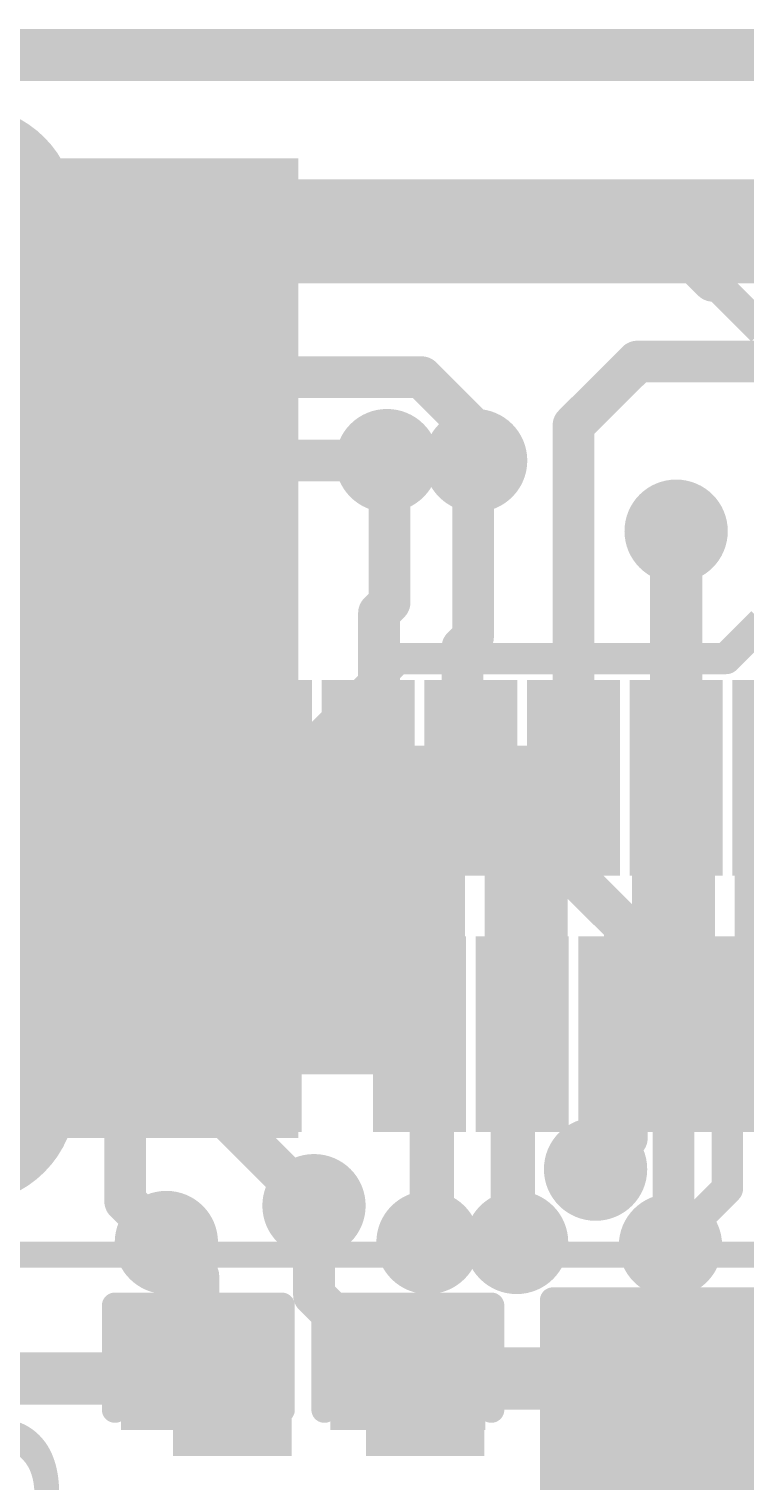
# Model space of a CAD drawing. Header units: millimetres. Extents: x -0.39 to 4.37, y -0.38 to 3.54.
# Drawn here: x 0.6124 to 0.7496, y 3.2382 to 3.5168 of the extents above; entities that cross this region are included whole.
import ezdxf

# ---------------------------------------------------------------- set-up
doc = ezdxf.new("R2010")
doc.units = ezdxf.units.MM
doc.header["$MEASUREMENT"] = 0
for name, color, linetype in [('BottomLayer', 5, 'Continuous'), ('BottomPaste', 16, 'Continuous'), ('BottomSolder', 6, 'Continuous'), ('Mechanical2', 216, 'Continuous'), ('MultiLayer', 9, 'Continuous'), ('TopLayer', 1, 'Continuous'), ('TopOverlay', 2, 'Continuous'), ('TopPaste', 8, 'Continuous'), ('TopSolder', 216, 'Continuous'), ('ViaHoleLayer', 16, 'Continuous')]:
    doc.layers.add(name, color=color, linetype=linetype)
doc.styles.add('Arial', font='', dxfattribs={"height": 0.2})
doc.styles.get('Arial').set_extended_font_data('Arial')

# ---------------------------------------------------------------- blocks, each defined once
blk = doc.blocks.new('C__0402_B_47')
at = {"layer": 'BottomLayer'}
for points in [[(-0.009499999999999996, 0.0125), (-0.009500000000000003, -0.0125), (-0.0275, -0.0125), (-0.0275, 0.0125)], [(0.0275, 0.0125), (0.0275, -0.0125), (0.009499999999999996, -0.0125), (0.009500000000000003, 0.0125)]]:
    blk.add_hatch(color=5, dxfattribs=at).paths.add_polyline_path(points)
at = {"layer": 'BottomPaste'}
for points in [[(-0.009499999999999996, 0.0125), (-0.009500000000000003, -0.0125), (-0.0275, -0.0125), (-0.0275, 0.0125)], [(0.0275, 0.0125), (0.0275, -0.0125), (0.009499999999999996, -0.0125), (0.009500000000000003, 0.0125)]]:
    blk.add_hatch(color=16, dxfattribs=at).paths.add_polyline_path(points)
at = {"layer": 'BottomSolder'}
for points in [[(-0.007137799999999997, 0.0148622), (-0.007137800000000003, -0.0148622), (-0.0298622, -0.0148622), (-0.0298622, 0.0148622)], [(0.0298622, 0.0148622), (0.0298622, -0.0148622), (0.007137799999999997, -0.0148622), (0.007137800000000003, 0.0148622)]]:
    blk.add_hatch(color=6, dxfattribs=at).paths.add_polyline_path(points)
blk = doc.blocks.new('2305018_2_79')
at = {"layer": 'BottomLayer'}
h = blk.add_hatch(color=5, dxfattribs=at)
edge = h.paths.add_edge_path()
edge.add_arc((0.1751969, 0.0393701), 0.0167323, 180, 360)
edge.add_line((0.1919292, 0.0393701), (0.1919292, 0.0787401))
edge.add_arc((0.1751969, 0.0787401), 0.0167323, 0, 180)
edge.add_line((0.1584646, 0.0787401), (0.1584646, 0.0393701))
h = blk.add_hatch(color=5, dxfattribs=at)
edge = h.paths.add_edge_path()
edge.add_arc((0.1751969, -0.09055115), 0.0167323, 180, 360)
edge.add_line((0.1919292, -0.09055115), (0.1919292, -0.04330705))
edge.add_arc((0.1751969, -0.04330705), 0.0167323, 0, 180)
edge.add_line((0.1584646, -0.04330705), (0.1584646, -0.09055115))
at = {"layer": 'BottomSolder'}
h = blk.add_hatch(color=6, dxfattribs=at)
edge = h.paths.add_edge_path()
edge.add_arc((0.1751969, 0.0393701), 0.0207323, 180, 360)
edge.add_line((0.1959292, 0.0393701), (0.1959292, 0.0787401))
edge.add_arc((0.1751969, 0.0787401), 0.0207323, 0, 180)
edge.add_line((0.1544646, 0.0787401), (0.1544646, 0.0393701))
h = blk.add_hatch(color=6, dxfattribs=at)
edge = h.paths.add_edge_path()
edge.add_arc((0.1751969, -0.09055115), 0.0207323, 180, 360)
edge.add_line((0.1959292, -0.09055115), (0.1959292, -0.04330705))
edge.add_arc((0.1751969, -0.04330705), 0.0207323, 0, 180)
edge.add_line((0.1544646, -0.04330705), (0.1544646, -0.09055115))
at = {"layer": 'MultiLayer'}
h = blk.add_hatch(color=9, dxfattribs=at)
edge = h.paths.add_edge_path()
edge.add_arc((0.1751969, 0.0393701), 0.0167323, 180, 360)
edge.add_line((0.1919292, 0.0393701), (0.1919292, 0.0787401))
edge.add_arc((0.1751969, 0.0787401), 0.0167323, 0, 180)
edge.add_line((0.1584646, 0.0787401), (0.1584646, 0.0393701))
h = blk.add_hatch(color=9, dxfattribs=at)
edge = h.paths.add_edge_path()
edge.add_arc((0.1751969, -0.09055115), 0.0167323, 180, 360)
edge.add_line((0.1919292, -0.09055115), (0.1919292, -0.04330705))
edge.add_arc((0.1751969, -0.04330705), 0.0167323, 0, 180)
edge.add_line((0.1584646, -0.04330705), (0.1584646, -0.09055115))
at = {"layer": 'TopLayer'}
h = blk.add_hatch(color=1, dxfattribs=at)
edge = h.paths.add_edge_path()
edge.add_arc((0.1751969, 0.0393701), 0.0167323, 180, 360)
edge.add_line((0.1919292, 0.0393701), (0.1919292, 0.0787401))
edge.add_arc((0.1751969, 0.0787401), 0.0167323, 0, 180)
edge.add_line((0.1584646, 0.0787401), (0.1584646, 0.0393701))
for points in [[(0.02460635, 0.081693), (0.03444885, 0.081693), (0.03444885, 0.0521654), (0.02460635, 0.0521654)], [(0.04429135, 0.081693), (0.05413385, 0.081693), (0.05413385, 0.0521654), (0.04429135, 0.0521654)], [(0.06397635, 0.081693), (0.07381885, 0.081693), (0.07381885, 0.0521654), (0.06397635, 0.0521654)], [(0.08366145, 0.081693), (0.09350395, 0.081693), (0.09350395, 0.0521654), (0.08366145, 0.0521654)], [(0.11515745, 0.081693), (0.12499995, 0.081693), (0.12499995, 0.0521654), (0.11515745, 0.0521654)], [(0.1338583, 0.081693), (0.1456693, 0.081693), (0.1456693, 0.0521654), (0.1338583, 0.0521654)], [(0.03444885, 0.0324804), (0.04429135, 0.0324804), (0.04429135, 0.0029528), (0.03444885, 0.0029528)], [(0.05413385, 0.0324804), (0.06397635, 0.0324804), (0.06397635, 0.0029528), (0.05413385, 0.0029528)], [(0.07381895, 0.0324804), (0.08366145, 0.0324804), (0.08366145, 0.0029528), (0.07381895, 0.0029528)], [(0.09350395, 0.0324804), (0.10334645, 0.0324804), (0.10334645, 0.0029528), (0.09350395, 0.0029528)], [(0.11318895, 0.0324804), (0.12303145, 0.0324804), (0.12303145, 0.0029528), (0.11318895, 0.0029528)]]:
    blk.add_hatch(color=1, dxfattribs=at).paths.add_polyline_path(points)
h = blk.add_hatch(color=1, dxfattribs=at)
edge = h.paths.add_edge_path()
edge.add_arc((0.1751969, -0.09055115), 0.0167323, 180, 360)
edge.add_line((0.1919292, -0.09055115), (0.1919292, -0.04330705))
edge.add_arc((0.1751969, -0.04330705), 0.0167323, 0, 180)
edge.add_line((0.1584646, -0.04330705), (0.1584646, -0.09055115))
at = {"layer": 'TopPaste'}
for points in [[(0.02460635, 0.081693), (0.03444885, 0.081693), (0.03444885, 0.0521654), (0.02460635, 0.0521654)], [(0.04429135, 0.081693), (0.05413385, 0.081693), (0.05413385, 0.0521654), (0.04429135, 0.0521654)], [(0.06397635, 0.081693), (0.07381885, 0.081693), (0.07381885, 0.0521654), (0.06397635, 0.0521654)], [(0.08366145, 0.081693), (0.09350395, 0.081693), (0.09350395, 0.0521654), (0.08366145, 0.0521654)], [(0.11515745, 0.081693), (0.12499995, 0.081693), (0.12499995, 0.0521654), (0.11515745, 0.0521654)], [(0.1338583, 0.081693), (0.1456693, 0.081693), (0.1456693, 0.0521654), (0.1338583, 0.0521654)], [(0.03444885, 0.0324804), (0.04429135, 0.0324804), (0.04429135, 0.0029528), (0.03444885, 0.0029528)], [(0.05413385, 0.0324804), (0.06397635, 0.0324804), (0.06397635, 0.0029528), (0.05413385, 0.0029528)], [(0.07381895, 0.0324804), (0.08366145, 0.0324804), (0.08366145, 0.0029528), (0.07381895, 0.0029528)], [(0.09350395, 0.0324804), (0.10334645, 0.0324804), (0.10334645, 0.0029528), (0.09350395, 0.0029528)], [(0.11318895, 0.0324804), (0.12303145, 0.0324804), (0.12303145, 0.0029528), (0.11318895, 0.0029528)]]:
    blk.add_hatch(color=8, dxfattribs=at).paths.add_polyline_path(points)
at = {"layer": 'TopSolder'}
h = blk.add_hatch(color=216, dxfattribs=at)
edge = h.paths.add_edge_path()
edge.add_arc((0.1751969, 0.0393701), 0.0207323, 180, 360)
edge.add_line((0.1959292, 0.0393701), (0.1959292, 0.0787401))
edge.add_arc((0.1751969, 0.0787401), 0.0207323, 0, 180)
edge.add_line((0.1544646, 0.0787401), (0.1544646, 0.0393701))
for points in [[(0.02060635, 0.085693), (0.03844885, 0.085693), (0.03844885, 0.0481654), (0.02060635, 0.0481654)], [(0.04029135, 0.085693), (0.05813385, 0.085693), (0.05813385, 0.0481654), (0.04029135, 0.0481654)], [(0.05997635, 0.085693), (0.07781885, 0.085693), (0.07781885, 0.0481654), (0.05997635, 0.0481654)], [(0.07966145, 0.085693), (0.09750395, 0.085693), (0.09750395, 0.0481654), (0.07966145, 0.0481654)], [(0.11115745, 0.085693), (0.12899995, 0.085693), (0.12899995, 0.0481654), (0.11115745, 0.0481654)], [(0.1298583, 0.085693), (0.1496693, 0.085693), (0.1496693, 0.0481654), (0.1298583, 0.0481654)], [(0.01076375, 0.0364804), (0.02860625, 0.0364804), (0.02860625, -0.0010472), (0.01076375, -0.0010472)], [(0.03044885, 0.0364804), (0.04829135, 0.0364804), (0.04829135, -0.0010472), (0.03044885, -0.0010472)], [(0.05013385, 0.0364804), (0.06797635, 0.0364804), (0.06797635, -0.0010472), (0.05013385, -0.0010472)], [(0.06981895, 0.0364804), (0.08766145, 0.0364804), (0.08766145, -0.0010472), (0.06981895, -0.0010472)], [(0.08950395, 0.0364804), (0.10734645, 0.0364804), (0.10734645, -0.0010472), (0.08950395, -0.0010472)], [(0.10918895, 0.0364804), (0.12703145, 0.0364804), (0.12703145, -0.0010472), (0.10918895, -0.0010472)]]:
    blk.add_hatch(color=216, dxfattribs=at).paths.add_polyline_path(points)
h = blk.add_hatch(color=216, dxfattribs=at)
edge = h.paths.add_edge_path()
edge.add_arc((0.1751969, -0.09055115), 0.0207323, 180, 360)
edge.add_line((0.1959292, -0.09055115), (0.1959292, -0.04330705))
edge.add_arc((0.1751969, -0.04330705), 0.0207323, 0, 180)
edge.add_line((0.1544646, -0.04330705), (0.1544646, -0.09055115))
at = {"layer": 'TopOverlay', "const_width": 0.005}
for points in [[(0.1938976, 0.1092521), (-0.1938976, 0.1092521)], [(0.1938976, -0.1210629), (-0.1938976, -0.1210629)]]:
    blk.add_lwpolyline(points, dxfattribs=at)
blk = doc.blocks.new('RES0603_B_117')
at = {"layer": 'BottomLayer'}
for points in [[(-0.045, -0.0175), (-0.045, 0.0175), (-0.015, 0.0175), (-0.015, -0.0175)], [(0.015, -0.0175), (0.015, 0.0175), (0.045, 0.0175), (0.045, -0.0175)]]:
    blk.add_hatch(color=5, dxfattribs=at).paths.add_polyline_path(points)
at = {"layer": 'BottomPaste'}
for points in [[(-0.045, -0.0175), (-0.045, 0.0175), (-0.015, 0.0175), (-0.015, -0.0175)], [(0.015, -0.0175), (0.015, 0.0175), (0.045, 0.0175), (0.045, -0.0175)]]:
    blk.add_hatch(color=16, dxfattribs=at).paths.add_polyline_path(points)
at = {"layer": 'BottomSolder'}
for points in [[(-0.049, -0.0215), (-0.049, 0.0215), (-0.011, 0.0215), (-0.011, -0.0215)], [(0.011, -0.0215), (0.011, 0.0215), (0.049, 0.0215), (0.049, -0.0215)]]:
    blk.add_hatch(color=6, dxfattribs=at).paths.add_polyline_path(points)
blk = doc.blocks.new('RES0603_119')
at = {"layer": 'TopLayer'}
for points in [[(-0.015, 0.0175), (-0.015, -0.0175), (-0.045, -0.0175), (-0.045, 0.0175)], [(0.045, 0.0175), (0.045, -0.0175), (0.015, -0.0175), (0.015, 0.0175)]]:
    blk.add_hatch(color=1, dxfattribs=at).paths.add_polyline_path(points)
at = {"layer": 'TopPaste'}
for points in [[(-0.015, 0.0175), (-0.015, -0.0175), (-0.045, -0.0175), (-0.045, 0.0175)], [(0.045, 0.0175), (0.045, -0.0175), (0.015, -0.0175), (0.015, 0.0175)]]:
    blk.add_hatch(color=8, dxfattribs=at).paths.add_polyline_path(points)
at = {"layer": 'TopSolder'}
for points in [[(-0.011, 0.0215), (-0.011, -0.0215), (-0.049, -0.0215), (-0.049, 0.0215)], [(0.049, 0.0215), (0.049, -0.0215), (0.011, -0.0215), (0.011, 0.0215)]]:
    blk.add_hatch(color=216, dxfattribs=at).paths.add_polyline_path(points)
at = {"layer": 'TopOverlay', "const_width": 0.005}
for points in [[(0.048, 0.021), (-0.048, 0.021)], [(-0.048, -0.021), (-0.048, 0.021)], [(0.048, -0.021), (0.048, 0.021)], [(0.048, -0.021), (-0.048, -0.021)]]:
    blk.add_lwpolyline(points, dxfattribs=at)
at = {"layer": 'TopOverlay', "const_width": 0.0025}
for points in [[(-0.04925, 0.021, 1), (-0.04675, 0.021, 1)], [(-0.04925, 0.021, 1), (-0.04675, 0.021, 1)], [(0.04675, 0.021, 1), (0.04925, 0.021, 1)], [(0.04675, 0.021, 1), (0.04925, 0.021, 1)], [(-0.04925, -0.021, 1), (-0.04675, -0.021, 1)], [(-0.04925, -0.021, 1), (-0.04675, -0.021, 1)], [(0.04675, -0.021, 1), (0.04925, -0.021, 1)], [(0.04675, -0.021, 1), (0.04925, -0.021, 1)]]:
    blk.add_lwpolyline(points, format="xyb", close=True, dxfattribs=at)
blk = doc.blocks.new('DFN2510_10L_B_248')
at = {"layer": 'BottomLayer'}
for points in [[(-0.027559, 0.043307), (-0.003937, 0.043307), (-0.003937, 0.035433), (-0.027559, 0.035433)], [(0.0039371, 0.043307), (0.0275591, 0.043307), (0.0275591, 0.035433), (0.0039371, 0.035433)], [(-0.027559, 0.0236219), (-0.003937, 0.0236219), (-0.003937, 0.0157479), (-0.027559, 0.0157479)], [(0.0039371, 0.023622), (0.0275591, 0.023622), (0.0275591, 0.015748), (0.0039371, 0.015748)], [(-0.02755905, 0.007874), (0.02755905, 0.007874), (0.02755905, -0.007874), (-0.02755905, -0.007874)], [(-0.027559, -0.0157482), (-0.003937, -0.0157482), (-0.003937, -0.0236222), (-0.027559, -0.0236222)], [(0.0039371, -0.0157481), (0.0275591, -0.0157481), (0.0275591, -0.0236221), (0.0039371, -0.0236221)], [(-0.027559, -0.0354332), (-0.003937, -0.0354332), (-0.003937, -0.0433072), (-0.027559, -0.0433072)], [(0.0039371, -0.0354332), (0.0275591, -0.0354332), (0.0275591, -0.0433072), (0.0039371, -0.0433072)]]:
    blk.add_hatch(color=5, dxfattribs=at).paths.add_polyline_path(points)
at = {"layer": 'BottomPaste'}
for points in [[(-0.027559, 0.043307), (-0.003937, 0.043307), (-0.003937, 0.035433), (-0.027559, 0.035433)], [(0.0039371, 0.043307), (0.0275591, 0.043307), (0.0275591, 0.035433), (0.0039371, 0.035433)], [(-0.027559, 0.0236219), (-0.003937, 0.0236219), (-0.003937, 0.0157479), (-0.027559, 0.0157479)], [(0.0039371, 0.023622), (0.0275591, 0.023622), (0.0275591, 0.015748), (0.0039371, 0.015748)], [(-0.02755905, 0.007874), (0.02755905, 0.007874), (0.02755905, -0.007874), (-0.02755905, -0.007874)], [(-0.027559, -0.0157482), (-0.003937, -0.0157482), (-0.003937, -0.0236222), (-0.027559, -0.0236222)], [(0.0039371, -0.0157481), (0.0275591, -0.0157481), (0.0275591, -0.0236221), (0.0039371, -0.0236221)], [(-0.027559, -0.0354332), (-0.003937, -0.0354332), (-0.003937, -0.0433072), (-0.027559, -0.0433072)], [(0.0039371, -0.0354332), (0.0275591, -0.0354332), (0.0275591, -0.0433072), (0.0039371, -0.0433072)]]:
    blk.add_hatch(color=16, dxfattribs=at).paths.add_polyline_path(points)
at = {"layer": 'BottomSolder'}
for points in [[(-0.031559, 0.047307), (6.3e-05, 0.047307), (6.3e-05, 0.031433), (-0.031559, 0.031433)], [(-6.29e-05, 0.047307), (0.0315591, 0.047307), (0.0315591, 0.031433), (-6.29e-05, 0.031433)], [(-0.031559, 0.0276219), (6.3e-05, 0.0276219), (6.3e-05, 0.0117479), (-0.031559, 0.0117479)], [(-6.29e-05, 0.027622), (0.0315591, 0.027622), (0.0315591, 0.011748), (-6.29e-05, 0.011748)], [(-0.03155905, 0.011874), (0.03155905, 0.011874), (0.03155905, -0.011874), (-0.03155905, -0.011874)], [(-0.031559, -0.0117482), (6.3e-05, -0.0117482), (6.3e-05, -0.0276222), (-0.031559, -0.0276222)], [(-6.29e-05, -0.0117481), (0.0315591, -0.0117481), (0.0315591, -0.0276221), (-6.29e-05, -0.0276221)], [(-0.031559, -0.0314332), (6.3e-05, -0.0314332), (6.3e-05, -0.0473072), (-0.031559, -0.0473072)], [(-6.29e-05, -0.0314332), (0.0315591, -0.0314332), (0.0315591, -0.0473072), (-6.29e-05, -0.0473072)]]:
    blk.add_hatch(color=6, dxfattribs=at).paths.add_polyline_path(points)
blk = doc.blocks.new('DFN2510_10L_B_250')
at = {"layer": 'BottomLayer'}
for points in [[(-0.027559, 0.043307), (-0.003937, 0.043307), (-0.003937, 0.035433), (-0.027559, 0.035433)], [(0.0039371, 0.043307), (0.0275591, 0.043307), (0.0275591, 0.035433), (0.0039371, 0.035433)], [(-0.027559, 0.0236219), (-0.003937, 0.0236219), (-0.003937, 0.0157479), (-0.027559, 0.0157479)], [(0.0039371, 0.023622), (0.0275591, 0.023622), (0.0275591, 0.015748), (0.0039371, 0.015748)], [(-0.02755905, 0.007874), (0.02755905, 0.007874), (0.02755905, -0.007874), (-0.02755905, -0.007874)], [(-0.027559, -0.0157482), (-0.003937, -0.0157482), (-0.003937, -0.0236222), (-0.027559, -0.0236222)], [(0.0039371, -0.0157481), (0.0275591, -0.0157481), (0.0275591, -0.0236221), (0.0039371, -0.0236221)], [(-0.027559, -0.0354332), (-0.003937, -0.0354332), (-0.003937, -0.0433072), (-0.027559, -0.0433072)], [(0.0039371, -0.0354332), (0.0275591, -0.0354332), (0.0275591, -0.0433072), (0.0039371, -0.0433072)]]:
    blk.add_hatch(color=5, dxfattribs=at).paths.add_polyline_path(points)
at = {"layer": 'BottomPaste'}
for points in [[(-0.027559, 0.043307), (-0.003937, 0.043307), (-0.003937, 0.035433), (-0.027559, 0.035433)], [(0.0039371, 0.043307), (0.0275591, 0.043307), (0.0275591, 0.035433), (0.0039371, 0.035433)], [(-0.027559, 0.0236219), (-0.003937, 0.0236219), (-0.003937, 0.0157479), (-0.027559, 0.0157479)], [(0.0039371, 0.023622), (0.0275591, 0.023622), (0.0275591, 0.015748), (0.0039371, 0.015748)], [(-0.02755905, 0.007874), (0.02755905, 0.007874), (0.02755905, -0.007874), (-0.02755905, -0.007874)], [(-0.027559, -0.0157482), (-0.003937, -0.0157482), (-0.003937, -0.0236222), (-0.027559, -0.0236222)], [(0.0039371, -0.0157481), (0.0275591, -0.0157481), (0.0275591, -0.0236221), (0.0039371, -0.0236221)], [(-0.027559, -0.0354332), (-0.003937, -0.0354332), (-0.003937, -0.0433072), (-0.027559, -0.0433072)], [(0.0039371, -0.0354332), (0.0275591, -0.0354332), (0.0275591, -0.0433072), (0.0039371, -0.0433072)]]:
    blk.add_hatch(color=16, dxfattribs=at).paths.add_polyline_path(points)
at = {"layer": 'BottomSolder'}
for points in [[(-0.031559, 0.047307), (6.3e-05, 0.047307), (6.3e-05, 0.031433), (-0.031559, 0.031433)], [(-6.29e-05, 0.047307), (0.0315591, 0.047307), (0.0315591, 0.031433), (-6.29e-05, 0.031433)], [(-0.031559, 0.0276219), (6.3e-05, 0.0276219), (6.3e-05, 0.0117479), (-0.031559, 0.0117479)], [(-6.29e-05, 0.027622), (0.0315591, 0.027622), (0.0315591, 0.011748), (-6.29e-05, 0.011748)], [(-0.03155905, 0.011874), (0.03155905, 0.011874), (0.03155905, -0.011874), (-0.03155905, -0.011874)], [(-0.031559, -0.0117482), (6.3e-05, -0.0117482), (6.3e-05, -0.0276222), (-0.031559, -0.0276222)], [(-6.29e-05, -0.0117481), (0.0315591, -0.0117481), (0.0315591, -0.0276221), (-6.29e-05, -0.0276221)], [(-0.031559, -0.0314332), (6.3e-05, -0.0314332), (6.3e-05, -0.0473072), (-0.031559, -0.0473072)], [(-6.29e-05, -0.0314332), (0.0315591, -0.0314332), (0.0315591, -0.0473072), (-6.29e-05, -0.0473072)]]:
    blk.add_hatch(color=6, dxfattribs=at).paths.add_polyline_path(points)
blk = doc.blocks.new('C__0402_431')
at = {"layer": 'TopLayer'}
for points in [[(-0.0275, -0.0125), (-0.0275, 0.0125), (-0.009499999999999998, 0.0125), (-0.009500000000000001, -0.0125)], [(0.009499999999999998, -0.0125), (0.009500000000000001, 0.0125), (0.0275, 0.0125), (0.0275, -0.0125)]]:
    blk.add_hatch(color=1, dxfattribs=at).paths.add_polyline_path(points)
at = {"layer": 'TopPaste'}
for points in [[(-0.0275, -0.0125), (-0.0275, 0.0125), (-0.009499999999999998, 0.0125), (-0.009500000000000001, -0.0125)], [(0.009499999999999998, -0.0125), (0.009500000000000001, 0.0125), (0.0275, 0.0125), (0.0275, -0.0125)]]:
    blk.add_hatch(color=8, dxfattribs=at).paths.add_polyline_path(points)
at = {"layer": 'TopSolder'}
for points in [[(-0.0298622, -0.0148622), (-0.0298622, 0.0148622), (-0.007137799999999999, 0.0148622), (-0.007137800000000001, -0.0148622)], [(0.007137799999999999, -0.0148622), (0.007137800000000001, 0.0148622), (0.0298622, 0.0148622), (0.0298622, -0.0148622)]]:
    blk.add_hatch(color=216, dxfattribs=at).paths.add_polyline_path(points)
at = {"layer": 'TopOverlay', "const_width": 0.005}
for points in [[(-0.031, 0.016), (-0.031, -0.016)], [(-0.031, 0.016), (-0.011, 0.016)], [(0.011, 0.016), (0.031, 0.016)], [(0.031, 0.016), (0.031, -0.016)], [(-0.031, -0.016), (-0.011, -0.016)], [(0.011, -0.016), (0.031, -0.016)]]:
    blk.add_lwpolyline(points, dxfattribs=at)
at = {"layer": 'TopOverlay', "const_width": 0.0025}
for points in [[(-0.03225, 0.016, 1), (-0.02975, 0.016, 1)], [(-0.03225, 0.016, 1), (-0.02975, 0.016, 1)], [(-0.01225, 0.016, 1), (-0.00975, 0.016, 1)], [(0.00975, 0.016, 1), (0.01225, 0.016, 1)], [(0.02975, 0.016, 1), (0.03225, 0.016, 1)], [(0.02975, 0.016, 1), (0.03225, 0.016, 1)], [(-0.03225, -0.016, 1), (-0.02975, -0.016, 1)], [(-0.03225, -0.016, 1), (-0.02975, -0.016, 1)], [(-0.01225, -0.016, 1), (-0.00975, -0.016, 1)], [(0.00975, -0.016, 1), (0.01225, -0.016, 1)], [(0.02975, -0.016, 1), (0.03225, -0.016, 1)], [(0.02975, -0.016, 1), (0.03225, -0.016, 1)]]:
    blk.add_lwpolyline(points, format="xyb", close=True, dxfattribs=at)
blk = doc.blocks.new('C__0402_432')
at = {"layer": 'TopLayer'}
for points in [[(-0.0275, -0.0125), (-0.0275, 0.0125), (-0.009499999999999998, 0.0125), (-0.009500000000000001, -0.0125)], [(0.009499999999999998, -0.0125), (0.009500000000000001, 0.0125), (0.0275, 0.0125), (0.0275, -0.0125)]]:
    blk.add_hatch(color=1, dxfattribs=at).paths.add_polyline_path(points)
at = {"layer": 'TopPaste'}
for points in [[(-0.0275, -0.0125), (-0.0275, 0.0125), (-0.009499999999999998, 0.0125), (-0.009500000000000001, -0.0125)], [(0.009499999999999998, -0.0125), (0.009500000000000001, 0.0125), (0.0275, 0.0125), (0.0275, -0.0125)]]:
    blk.add_hatch(color=8, dxfattribs=at).paths.add_polyline_path(points)
at = {"layer": 'TopSolder'}
for points in [[(-0.0298622, -0.0148622), (-0.0298622, 0.0148622), (-0.007137799999999999, 0.0148622), (-0.007137800000000001, -0.0148622)], [(0.007137799999999999, -0.0148622), (0.007137800000000001, 0.0148622), (0.0298622, 0.0148622), (0.0298622, -0.0148622)]]:
    blk.add_hatch(color=216, dxfattribs=at).paths.add_polyline_path(points)
at = {"layer": 'TopOverlay', "const_width": 0.005}
for points in [[(-0.031, 0.016), (-0.011, 0.016)], [(-0.031, 0.016), (-0.031, -0.016)], [(0.011, 0.016), (0.031, 0.016)], [(0.031, 0.016), (0.031, -0.016)], [(-0.031, -0.016), (-0.011, -0.016)], [(0.011, -0.016), (0.031, -0.016)]]:
    blk.add_lwpolyline(points, dxfattribs=at)
at = {"layer": 'TopOverlay', "const_width": 0.0025}
for points in [[(-0.03225, 0.016, 1), (-0.02975, 0.016, 1)], [(-0.03225, 0.016, 1), (-0.02975, 0.016, 1)], [(-0.01225, 0.016, 1), (-0.00975, 0.016, 1)], [(0.00975, 0.016, 1), (0.01225, 0.016, 1)], [(0.02975, 0.016, 1), (0.03225, 0.016, 1)], [(0.02975, 0.016, 1), (0.03225, 0.016, 1)], [(-0.03225, -0.016, 1), (-0.02975, -0.016, 1)], [(-0.03225, -0.016, 1), (-0.02975, -0.016, 1)], [(-0.01225, -0.016, 1), (-0.00975, -0.016, 1)], [(0.00975, -0.016, 1), (0.01225, -0.016, 1)], [(0.02975, -0.016, 1), (0.03225, -0.016, 1)], [(0.02975, -0.016, 1), (0.03225, -0.016, 1)]]:
    blk.add_lwpolyline(points, format="xyb", close=True, dxfattribs=at)

msp = doc.modelspace()

# ---------------------------------------------------------------- hatches: boundary and pattern name
at = {"layer": 'BottomLayer'}
h = msp.add_hatch(color=5, dxfattribs=at)
edge = h.paths.add_edge_path()
edge.add_arc((0.681, 3.434), 0.0059055, 0, 360)
h = msp.add_hatch(color=5, dxfattribs=at)
edge = h.paths.add_edge_path()
edge.add_arc((0.698, 3.434), 0.0059055, 0, 360)
h = msp.add_hatch(color=5, dxfattribs=at)
edge = h.paths.add_edge_path()
edge.add_arc((0.7364524, 3.4204524), 0.0059055, 0, 360)
h = msp.add_hatch(color=5, dxfattribs=at)
edge = h.paths.add_edge_path()
edge.add_arc((0.721, 3.298), 0.0059055, 0, 360)
h = msp.add_hatch(color=5, dxfattribs=at)
edge = h.paths.add_edge_path()
edge.add_arc((0.667, 3.291), 0.0059055, 0, 360)
h = msp.add_hatch(color=5, dxfattribs=at)
edge = h.paths.add_edge_path()
edge.add_arc((0.6386864, 3.283931), 0.0059055, 0, 360)
h = msp.add_hatch(color=5, dxfattribs=at)
edge = h.paths.add_edge_path()
edge.add_arc((0.6888578, 3.283931), 0.0059055, 0, 360)
h = msp.add_hatch(color=5, dxfattribs=at)
edge = h.paths.add_edge_path()
edge.add_arc((0.7058578, 3.283931), 0.0059055, 0, 360)
h = msp.add_hatch(color=5, dxfattribs=at)
edge = h.paths.add_edge_path()
edge.add_arc((0.7353646, 3.2833646), 0.0059055, 0, 360)
at = {"layer": 'BottomSolder'}
h = msp.add_hatch(color=6, dxfattribs=at)
edge = h.paths.add_edge_path()
edge.add_arc((0.681, 3.434), 0.0099055, 0, 360)
h = msp.add_hatch(color=6, dxfattribs=at)
edge = h.paths.add_edge_path()
edge.add_arc((0.698, 3.434), 0.0099055, 0, 360)
h = msp.add_hatch(color=6, dxfattribs=at)
edge = h.paths.add_edge_path()
edge.add_arc((0.7364524, 3.4204524), 0.0099055, 0, 360)
h = msp.add_hatch(color=6, dxfattribs=at)
edge = h.paths.add_edge_path()
edge.add_arc((0.721, 3.298), 0.0099055, 0, 360)
h = msp.add_hatch(color=6, dxfattribs=at)
edge = h.paths.add_edge_path()
edge.add_arc((0.667, 3.291), 0.0099055, 0, 360)
h = msp.add_hatch(color=6, dxfattribs=at)
edge = h.paths.add_edge_path()
edge.add_arc((0.6386864, 3.283931), 0.0099055, 0, 360)
h = msp.add_hatch(color=6, dxfattribs=at)
edge = h.paths.add_edge_path()
edge.add_arc((0.6888578, 3.283931), 0.0099055, 0, 360)
h = msp.add_hatch(color=6, dxfattribs=at)
edge = h.paths.add_edge_path()
edge.add_arc((0.7058578, 3.283931), 0.0099055, 0, 360)
h = msp.add_hatch(color=6, dxfattribs=at)
edge = h.paths.add_edge_path()
edge.add_arc((0.7353646, 3.2833646), 0.0099055, 0, 360)
at = {"layer": 'TopLayer'}
msp.add_hatch(color=1, dxfattribs=at).paths.add_polyline_path([(0.581, 3.304), (0.664, 3.304), (0.664, 3.492), (0.581, 3.492)])
h = msp.add_hatch(color=1, dxfattribs=at)
edge = h.paths.add_edge_path()
edge.add_arc((0.681, 3.434), 0.0059055, 0, 360)
h = msp.add_hatch(color=1, dxfattribs=at)
edge = h.paths.add_edge_path()
edge.add_arc((0.698, 3.434), 0.0059055, 0, 360)
h = msp.add_hatch(color=1, dxfattribs=at)
edge = h.paths.add_edge_path()
edge.add_arc((0.7364524, 3.4204524), 0.0059055, 0, 360)
h = msp.add_hatch(color=1, dxfattribs=at)
edge = h.paths.add_edge_path()
edge.add_arc((0.721, 3.298), 0.0059055, 0, 360)
h = msp.add_hatch(color=1, dxfattribs=at)
edge = h.paths.add_edge_path()
edge.add_arc((0.667, 3.291), 0.0059055, 0, 360)
h = msp.add_hatch(color=1, dxfattribs=at)
edge = h.paths.add_edge_path()
edge.add_arc((0.6386864, 3.283931), 0.0059055, 0, 360)
h = msp.add_hatch(color=1, dxfattribs=at)
edge = h.paths.add_edge_path()
edge.add_arc((0.6888578, 3.283931), 0.0059055, 0, 360)
h = msp.add_hatch(color=1, dxfattribs=at)
edge = h.paths.add_edge_path()
edge.add_arc((0.7058578, 3.283931), 0.0059055, 0, 360)
h = msp.add_hatch(color=1, dxfattribs=at)
edge = h.paths.add_edge_path()
edge.add_arc((0.7353646, 3.2833646), 0.0059055, 0, 360)
at = {"layer": 'TopSolder'}
h = msp.add_hatch(color=216, dxfattribs=at)
edge = h.paths.add_edge_path()
edge.add_arc((0.681, 3.434), 0.0099055, 0, 360)
h = msp.add_hatch(color=216, dxfattribs=at)
edge = h.paths.add_edge_path()
edge.add_arc((0.698, 3.434), 0.0099055, 0, 360)
h = msp.add_hatch(color=216, dxfattribs=at)
edge = h.paths.add_edge_path()
edge.add_arc((0.7364524, 3.4204524), 0.0099055, 0, 360)
h = msp.add_hatch(color=216, dxfattribs=at)
edge = h.paths.add_edge_path()
edge.add_arc((0.721, 3.298), 0.0099055, 0, 360)
h = msp.add_hatch(color=216, dxfattribs=at)
edge = h.paths.add_edge_path()
edge.add_arc((0.667, 3.291), 0.0099055, 0, 360)
h = msp.add_hatch(color=216, dxfattribs=at)
edge = h.paths.add_edge_path()
edge.add_arc((0.6386864, 3.283931), 0.0099055, 0, 360)
h = msp.add_hatch(color=216, dxfattribs=at)
edge = h.paths.add_edge_path()
edge.add_arc((0.6888578, 3.283931), 0.0099055, 0, 360)
h = msp.add_hatch(color=216, dxfattribs=at)
edge = h.paths.add_edge_path()
edge.add_arc((0.7058578, 3.283931), 0.0099055, 0, 360)
h = msp.add_hatch(color=216, dxfattribs=at)
edge = h.paths.add_edge_path()
edge.add_arc((0.7353646, 3.2833646), 0.0099055, 0, 360)
at = {"layer": 'ViaHoleLayer'}
h = msp.add_hatch(color=16, dxfattribs=at)
edge = h.paths.add_edge_path()
edge.add_arc((0.681, 3.434), 0.003937, 0, 360)
h = msp.add_hatch(color=16, dxfattribs=at)
edge = h.paths.add_edge_path()
edge.add_arc((0.698, 3.434), 0.003937, 0, 360)
h = msp.add_hatch(color=16, dxfattribs=at)
edge = h.paths.add_edge_path()
edge.add_arc((0.7364524, 3.4204524), 0.003937, 0, 360)
h = msp.add_hatch(color=16, dxfattribs=at)
edge = h.paths.add_edge_path()
edge.add_arc((0.721, 3.298), 0.003937, 0, 360)
h = msp.add_hatch(color=16, dxfattribs=at)
edge = h.paths.add_edge_path()
edge.add_arc((0.667, 3.291), 0.003937, 0, 360)
h = msp.add_hatch(color=16, dxfattribs=at)
edge = h.paths.add_edge_path()
edge.add_arc((0.6386864, 3.283931), 0.003937, 0, 360)
h = msp.add_hatch(color=16, dxfattribs=at)
edge = h.paths.add_edge_path()
edge.add_arc((0.6888578, 3.283931), 0.003937, 0, 360)
h = msp.add_hatch(color=16, dxfattribs=at)
edge = h.paths.add_edge_path()
edge.add_arc((0.7058578, 3.283931), 0.003937, 0, 360)
h = msp.add_hatch(color=16, dxfattribs=at)
edge = h.paths.add_edge_path()
edge.add_arc((0.7353646, 3.2833646), 0.003937, 0, 360)

# ---------------------------------------------------------------- linework, layer by layer
at = {"layer": 'BottomLayer'}
for points, const_width in [([(0.6337513, 3.4577513), (0.654, 3.478)], 0.008), ([(0.654, 3.478), (0.7340001, 3.478)], 0.008), ([(0.7340001, 3.478), (0.7435001, 3.4685)], 0.008), ([(0.7435001, 3.4685), (0.753, 3.4590001)], 0.006), ([(0.6006256, 3.4577513), (0.6337513, 3.4577513)], 0.008), ([(0.6307874, 3.4317369), (0.6490505, 3.45)], 0.008), ([(0.6490505, 3.45), (0.6876274, 3.45)], 0.008), ([(0.6876274, 3.45), (0.6972709, 3.4403565)], 0.008), ([(0.6972709, 3.4347291), (0.6972709, 3.4403565)], 0.008), ([(0.6972709, 3.4347291), (0.698, 3.434)], 0.008), ([(0.6467874, 3.4251095), (0.6556779, 3.434)], 0.008), ([(0.6556779, 3.434), (0.681, 3.434)], 0.008), ([(0.6307874, 3.3730867), (0.6307874, 3.4317369)], 0.008), ([(0.6467874, 3.3730867), (0.6467874, 3.4251095)], 0.008), ([(0.7459999, 3.396), (0.753, 3.4030001)], 0.006), ([(0.6683149, 3.3813149), (0.683, 3.396)], 0.006), ([(0.683, 3.396), (0.7459999, 3.396)], 0.006), ([(0.6683149, 3.347748), (0.6683149, 3.3813149)], 0.006), ([(0.6289449, 3.3712442), (0.6307874, 3.3730867)], 0.008), ([(0.6289449, 3.355748), (0.6289449, 3.3712442)], 0.008), ([(0.6467874, 3.3730867), (0.6486299, 3.3712442)], 0.008), ([(0.6486299, 3.355748), (0.6486299, 3.3712442)], 0.008), ([(0.688, 3.3634961), (0.6880001, 3.363496)], 0.008), ([(0.6880001, 3.332), (0.6880001, 3.363496)], 0.008), ([(0.7076851, 3.332), (0.7076851, 3.3634961)], 0.008), ([(0.7359448, 3.332), (0.7359448, 3.3634961)], 0.008), ([(0.6289449, 3.355748), (0.6307874, 3.3539055)], 0.008), ([(0.6307874, 3.332), (0.6307874, 3.3539055)], 0.008), ([(0.6467874, 3.3539055), (0.6486299, 3.355748)], 0.008), ([(0.6467874, 3.332), (0.6467874, 3.3539055)], 0.008), ([(0.6307874, 3.29183), (0.6307874, 3.332)], 0.008), ([(0.64863, 3.30937), (0.64863, 3.332)], 0.008), ([(0.6880001, 3.324252), (0.6880001, 3.332)], 0.008), ([(0.7076851, 3.324252), (0.7076851, 3.332)], 0.008), ([(0.7359448, 3.2839448), (0.7359448, 3.332)], 0.008), ([(0.6880001, 3.324252), (0.6888578, 3.3233943)], 0.008), ([(0.6898578, 3.283931), (0.6898578, 3.3233943)], 0.008), ([(0.7048578, 3.3214247), (0.7076851, 3.324252)], 0.008), ([(0.7048578, 3.284931), (0.7048578, 3.3214247)], 0.008), ([(0.64863, 3.30937), (0.667, 3.291)], 0.008), ([(0.6307874, 3.29183), (0.6386864, 3.283931)], 0.008), ([(0.7048578, 3.284931), (0.7058578, 3.283931)], 0.008), ([(0.7353646, 3.2833646), (0.7359448, 3.2839448)], 0.008), ([(0.7353646, 3.2593643), (0.7353646, 3.2833646)], 0.008), ([(0.6883225, 3.2578222), (0.7338225, 3.2578222)], 0.012), ([(0.7338225, 3.2578222), (0.7353646, 3.2593643)], 0.008), ([(0.5888222, 3.2578222), (0.6513225, 3.2578222)], 0.01)]:
    msp.add_lwpolyline(points, dxfattribs=dict(at, const_width=const_width))
for points, const_width in [([(0.652, 3.478, 1), (0.656, 3.478, 1)], 0.004), ([(0.652, 3.478, 1), (0.656, 3.478, 1)], 0.004), ([(0.7320001, 3.478, 1), (0.7360001, 3.478, 1)], 0.004), ([(0.7320001, 3.478, 1), (0.7360001, 3.478, 1)], 0.004), ([(0.7415001, 3.4685, 1), (0.7455001, 3.4685, 1)], 0.004), ([(0.7420001, 3.4685, 1), (0.7450001, 3.4685, 1)], 0.003), ([(0.6317513, 3.4577513, 1), (0.6357513, 3.4577513, 1)], 0.004), ([(0.6317513, 3.4577513, 1), (0.6357513, 3.4577513, 1)], 0.004), ([(0.6470505, 3.45, 1), (0.6510505, 3.45, 1)], 0.004), ([(0.6470505, 3.45, 1), (0.6510505, 3.45, 1)], 0.004), ([(0.6856274, 3.45, 1), (0.6896274, 3.45, 1)], 0.004), ([(0.6856274, 3.45, 1), (0.6896274, 3.45, 1)], 0.004), ([(0.6952709, 3.4403565, 1), (0.6992709, 3.4403565, 1)], 0.004), ([(0.6952709, 3.4403565, 1), (0.6992709, 3.4403565, 1)], 0.004), ([(0.6952709, 3.4347291, 1), (0.6992709, 3.4347291, 1)], 0.004), ([(0.6952709, 3.4347291, 1), (0.6992709, 3.4347291, 1)], 0.004), ([(0.6536779, 3.434, 1), (0.6576779, 3.434, 1)], 0.004), ([(0.6536779, 3.434, 1), (0.6576779, 3.434, 1)], 0.004), ([(0.679, 3.434, 1), (0.683, 3.434, 1)], 0.004), ([(0.696, 3.434, 1), (0.7, 3.434, 1)], 0.004), ([(0.6287874, 3.4317369, 1), (0.6327874, 3.4317369, 1)], 0.004), ([(0.6287874, 3.4317369, 1), (0.6327874, 3.4317369, 1)], 0.004), ([(0.6447874, 3.4251095, 1), (0.6487874, 3.4251095, 1)], 0.004), ([(0.6447874, 3.4251095, 1), (0.6487874, 3.4251095, 1)], 0.004), ([(0.6815, 3.396, 1), (0.6845, 3.396, 1)], 0.003), ([(0.6815, 3.396, 1), (0.6845, 3.396, 1)], 0.003), ([(0.7444999, 3.396, 1), (0.7474999, 3.396, 1)], 0.003), ([(0.7444999, 3.396, 1), (0.7474999, 3.396, 1)], 0.003), ([(0.6668149, 3.3813149, 1), (0.6698149, 3.3813149, 1)], 0.003), ([(0.6668149, 3.3813149, 1), (0.6698149, 3.3813149, 1)], 0.003), ([(0.6269449, 3.3712442, 1), (0.6309449, 3.3712442, 1)], 0.004), ([(0.6269449, 3.3712442, 1), (0.6309449, 3.3712442, 1)], 0.004), ([(0.6287874, 3.3730867, 1), (0.6327874, 3.3730867, 1)], 0.004), ([(0.6287874, 3.3730867, 1), (0.6327874, 3.3730867, 1)], 0.004), ([(0.6447874, 3.3730867, 1), (0.6487874, 3.3730867, 1)], 0.004), ([(0.6447874, 3.3730867, 1), (0.6487874, 3.3730867, 1)], 0.004), ([(0.6466299, 3.3712442, 1), (0.6506299, 3.3712442, 1)], 0.004), ([(0.6466299, 3.3712442, 1), (0.6506299, 3.3712442, 1)], 0.004), ([(0.686, 3.3634961, 1), (0.69, 3.3634961, 1)], 0.004), ([(0.6860001, 3.363496, 1), (0.6900001, 3.363496, 1)], 0.004), ([(0.6860001, 3.363496, 1), (0.6900001, 3.363496, 1)], 0.004), ([(0.7056851, 3.3634961, 1), (0.7096851, 3.3634961, 1)], 0.004), ([(0.7339448, 3.3634961, 1), (0.7379448, 3.3634961, 1)], 0.004), ([(0.6269449, 3.355748, 1), (0.6309449, 3.355748, 1)], 0.004), ([(0.6269449, 3.355748, 1), (0.6309449, 3.355748, 1)], 0.004), ([(0.6287874, 3.3539055, 1), (0.6327874, 3.3539055, 1)], 0.004), ([(0.6287874, 3.3539055, 1), (0.6327874, 3.3539055, 1)], 0.004), ([(0.6447874, 3.3539055, 1), (0.6487874, 3.3539055, 1)], 0.004), ([(0.6447874, 3.3539055, 1), (0.6487874, 3.3539055, 1)], 0.004), ([(0.6466299, 3.355748, 1), (0.6506299, 3.355748, 1)], 0.004), ([(0.6466299, 3.355748, 1), (0.6506299, 3.355748, 1)], 0.004), ([(0.6668149, 3.347748, 1), (0.6698149, 3.347748, 1)], 0.003), ([(0.6287874, 3.332, 1), (0.6327874, 3.332, 1)], 0.004), ([(0.6287874, 3.332, 1), (0.6327874, 3.332, 1)], 0.004), ([(0.6447874, 3.332, 1), (0.6487874, 3.332, 1)], 0.004), ([(0.64663, 3.332, 1), (0.65063, 3.332, 1)], 0.004), ([(0.6860001, 3.332, 1), (0.6900001, 3.332, 1)], 0.004), ([(0.6860001, 3.332, 1), (0.6900001, 3.332, 1)], 0.004), ([(0.7056851, 3.332, 1), (0.7096851, 3.332, 1)], 0.004), ([(0.7056851, 3.332, 1), (0.7096851, 3.332, 1)], 0.004), ([(0.7339448, 3.332, 1), (0.7379448, 3.332, 1)], 0.004), ([(0.7339448, 3.332, 1), (0.7379448, 3.332, 1)], 0.004), ([(0.6860001, 3.324252, 1), (0.6900001, 3.324252, 1)], 0.004), ([(0.6860001, 3.324252, 1), (0.6900001, 3.324252, 1)], 0.004), ([(0.6868578, 3.3233943, 1), (0.6908578, 3.3233943, 1)], 0.004), ([(0.6878578, 3.3233943, 1), (0.6918578, 3.3233943, 1)], 0.004), ([(0.7056851, 3.324252, 1), (0.7096851, 3.324252, 1)], 0.004), ([(0.7056851, 3.324252, 1), (0.7096851, 3.324252, 1)], 0.004), ([(0.7028578, 3.3214247, 1), (0.7068578, 3.3214247, 1)], 0.004), ([(0.7028578, 3.3214247, 1), (0.7068578, 3.3214247, 1)], 0.004), ([(0.64663, 3.30937, 1), (0.65063, 3.30937, 1)], 0.004), ([(0.64663, 3.30937, 1), (0.65063, 3.30937, 1)], 0.004), ([(0.6287874, 3.29183, 1), (0.6327874, 3.29183, 1)], 0.004), ([(0.6287874, 3.29183, 1), (0.6327874, 3.29183, 1)], 0.004), ([(0.665, 3.291, 1), (0.669, 3.291, 1)], 0.004), ([(0.7028578, 3.284931, 1), (0.7068578, 3.284931, 1)], 0.004), ([(0.7028578, 3.284931, 1), (0.7068578, 3.284931, 1)], 0.004), ([(0.6366864, 3.283931, 1), (0.6406864, 3.283931, 1)], 0.004), ([(0.6878578, 3.283931, 1), (0.6918578, 3.283931, 1)], 0.004), ([(0.7038578, 3.283931, 1), (0.7078578, 3.283931, 1)], 0.004), ([(0.7333646, 3.2833646, 1), (0.7373646, 3.2833646, 1)], 0.004), ([(0.7333646, 3.2833646, 1), (0.7373646, 3.2833646, 1)], 0.004), ([(0.7339448, 3.2839448, 1), (0.7379448, 3.2839448, 1)], 0.004), ([(0.7339448, 3.2839448, 1), (0.7379448, 3.2839448, 1)], 0.004), ([(0.6853225, 3.2578222, 1), (0.6913225, 3.2578222, 1)], 0.006), ([(0.7308225, 3.2578222, 1), (0.7368225, 3.2578222, 1)], 0.006), ([(0.7333646, 3.2593643, 1), (0.7373646, 3.2593643, 1)], 0.004), ([(0.7333646, 3.2593643, 1), (0.7373646, 3.2593643, 1)], 0.004), ([(0.6488225, 3.2578222, 1), (0.6538225, 3.2578222, 1)], 0.005), ([(0.7318225, 3.2578222, 1), (0.7358225, 3.2578222, 1)], 0.004)]:
    msp.add_lwpolyline(points, format="xyb", close=True, dxfattribs=dict(at, const_width=const_width))
at = {"layer": 'Mechanical2', "const_width": 0.01}
msp.add_lwpolyline([(-0.1071773, 3.5118222), (4.3008225, 3.5118222)], dxfattribs=at)
at = {"layer": 'TopLayer'}
for points, const_width in [([(0.6225, 3.4465), (0.654, 3.478)], 0.02), ([(0.654, 3.478), (0.657, 3.478)], 0.02), ([(0.657, 3.478), (0.9447995, 3.478)], 0.02), ([(0.657, 3.478), (0.659, 3.48)], 0.01), ([(0.6225, 3.4435), (0.657, 3.478)], 0.01), ([(0.6225, 3.4435), (0.6225, 3.4465)], 0.02), ([(0.7167674, 3.4407674), (0.729, 3.453)], 0.008), ([(0.729, 3.453), (0.825, 3.453)], 0.008), ([(0.6225, 3.4015), (0.6225, 3.4435)], 0.02), ([(0.7167674, 3.3731056), (0.7167674, 3.4407674)], 0.008), ([(0.681, 3.434), (0.6815, 3.4335)], 0.008), ([(0.6815, 3.4067928), (0.6815, 3.4335)], 0.008), ([(0.698, 3.4313053), (0.698, 3.434)], 0.008), ([(0.6975, 3.4308053), (0.698, 3.4313053)], 0.008), ([(0.6975, 3.4001654), (0.6975, 3.4308053)], 0.008), ([(0.7364524, 3.3731056), (0.7364524, 3.4204524)], 0.01), ([(0.6794643, 3.4047571), (0.6815, 3.4067928)], 0.008), ([(0.6794643, 3.3868577), (0.6794643, 3.4047571)], 0.008), ([(0.6954643, 3.3981297), (0.6975, 3.4001654)], 0.008), ([(0.6954643, 3.3864087), (0.6954643, 3.3981297)], 0.008), ([(0.7167674, 3.3731056), (0.7176887, 3.3721843)], 0.008), ([(0.7176887, 3.3535311), (0.7176887, 3.3721843)], 0.008), ([(0.7176887, 3.3535311), (0.7266099, 3.3446099)], 0.008), ([(0.7266099, 3.323893), (0.7266099, 3.3446099)], 0.008), ([(0.6557438, 3.323893), (0.6557438, 3.3335781)], 0.01), ([(0.6006256, 3.3317671), (0.6084997, 3.323893)], 0.01), ([(0.7266099, 3.323893), (0.727, 3.3235029)], 0.008), ([(0.727, 3.304), (0.727, 3.3235029)], 0.008), ([(0.7462949, 3.2942949), (0.7462949, 3.323893)], 0.006), ([(0.6893578, 3.2871257), (0.6893578, 3.3100899)], 0.008), ([(0.7053578, 3.284431), (0.7053578, 3.3106409)], 0.008), ([(0.721, 3.298), (0.727, 3.304)], 0.008), ([(0.7353646, 3.2833646), (0.7462949, 3.2942949)], 0.006), ([(0.667, 3.2738222), (0.667, 3.291)], 0.008), ([(0.6386864, 3.2836204), (0.6386864, 3.283931)], 0.008), ([(0.6386864, 3.2836204), (0.6448225, 3.2774843)], 0.008), ([(0.7353646, 3.2563643), (0.7353646, 3.2828745)], 0.01), ([(0.6448225, 3.2593222), (0.6448225, 3.2774843)], 0.008), ([(0.667, 3.2738222), (0.6815, 3.2593222)], 0.008), ([(0.6815, 3.2593222), (0.685, 3.2593222)], 0.008), ([(0.7338225, 3.2548222), (0.7353646, 3.2563643)], 0.01)]:
    msp.add_lwpolyline(points, dxfattribs=dict(at, const_width=const_width))
for points, const_width in [([(0.649, 3.478, 1), (0.659, 3.478, 1)], 0.01), ([(0.649, 3.478, 1), (0.659, 3.478, 1)], 0.01), ([(0.652, 3.478, 1), (0.662, 3.478, 1)], 0.01), ([(0.652, 3.478, 1), (0.662, 3.478, 1)], 0.01), ([(0.6565, 3.48, 1), (0.6615, 3.48, 1)], 0.005), ([(0.6545, 3.478, 1), (0.6595, 3.478, 1)], 0.005), ([(0.6545, 3.478, 1), (0.6595, 3.478, 1)], 0.005), ([(0.6175, 3.4465, 1), (0.6275, 3.4465, 1)], 0.01), ([(0.6175, 3.4465, 1), (0.6275, 3.4465, 1)], 0.01), ([(0.727, 3.453, 1), (0.731, 3.453, 1)], 0.004), ([(0.727, 3.453, 1), (0.731, 3.453, 1)], 0.004), ([(0.6175, 3.4435, 1), (0.6275, 3.4435, 1)], 0.01), ([(0.6175, 3.4435, 1), (0.6275, 3.4435, 1)], 0.01), ([(0.62, 3.4435, 1), (0.625, 3.4435, 1)], 0.005), ([(0.7147674, 3.4407674, 1), (0.7187674, 3.4407674, 1)], 0.004), ([(0.7147674, 3.4407674, 1), (0.7187674, 3.4407674, 1)], 0.004), ([(0.679, 3.434, 1), (0.683, 3.434, 1)], 0.004), ([(0.6795, 3.4335, 1), (0.6835, 3.4335, 1)], 0.004), ([(0.6795, 3.4335, 1), (0.6835, 3.4335, 1)], 0.004), ([(0.696, 3.434, 1), (0.7, 3.434, 1)], 0.004), ([(0.6955, 3.4308053, 1), (0.6995, 3.4308053, 1)], 0.004), ([(0.6955, 3.4308053, 1), (0.6995, 3.4308053, 1)], 0.004), ([(0.696, 3.4313053, 1), (0.7, 3.4313053, 1)], 0.004), ([(0.696, 3.4313053, 1), (0.7, 3.4313053, 1)], 0.004), ([(0.7339524, 3.4204524, 1), (0.7389524, 3.4204524, 1)], 0.005), ([(0.6175, 3.4015, 1), (0.6275, 3.4015, 1)], 0.01), ([(0.6774643, 3.4047571, 1), (0.6814643, 3.4047571, 1)], 0.004), ([(0.6774643, 3.4047571, 1), (0.6814643, 3.4047571, 1)], 0.004), ([(0.6795, 3.4067928, 1), (0.6835, 3.4067928, 1)], 0.004), ([(0.6795, 3.4067928, 1), (0.6835, 3.4067928, 1)], 0.004), ([(0.6955, 3.4001654, 1), (0.6995, 3.4001654, 1)], 0.004), ([(0.6955, 3.4001654, 1), (0.6995, 3.4001654, 1)], 0.004), ([(0.6934643, 3.3981297, 1), (0.6974643, 3.3981297, 1)], 0.004), ([(0.6934643, 3.3981297, 1), (0.6974643, 3.3981297, 1)], 0.004), ([(0.6774643, 3.3868577, 1), (0.6814643, 3.3868577, 1)], 0.004), ([(0.6934643, 3.3864087, 1), (0.6974643, 3.3864087, 1)], 0.004), ([(0.7339524, 3.3731056, 1), (0.7389524, 3.3731056, 1)], 0.005), ([(0.7147674, 3.3731056, 1), (0.7187674, 3.3731056, 1)], 0.004), ([(0.7147674, 3.3731056, 1), (0.7187674, 3.3731056, 1)], 0.004), ([(0.7156887, 3.3721843, 1), (0.7196887, 3.3721843, 1)], 0.004), ([(0.7156887, 3.3721843, 1), (0.7196887, 3.3721843, 1)], 0.004), ([(0.7156887, 3.3535311, 1), (0.7196887, 3.3535311, 1)], 0.004), ([(0.7156887, 3.3535311, 1), (0.7196887, 3.3535311, 1)], 0.004), ([(0.7246099, 3.3446099, 1), (0.7286099, 3.3446099, 1)], 0.004), ([(0.7246099, 3.3446099, 1), (0.7286099, 3.3446099, 1)], 0.004), ([(0.6532438, 3.3335781, 1), (0.6582438, 3.3335781, 1)], 0.005), ([(0.6059997, 3.323893, 1), (0.6109997, 3.323893, 1)], 0.005), ([(0.6532438, 3.323893, 1), (0.6582438, 3.323893, 1)], 0.005), ([(0.7246099, 3.323893, 1), (0.7286099, 3.323893, 1)], 0.004), ([(0.7246099, 3.323893, 1), (0.7286099, 3.323893, 1)], 0.004), ([(0.725, 3.3235029, 1), (0.729, 3.3235029, 1)], 0.004), ([(0.725, 3.3235029, 1), (0.729, 3.3235029, 1)], 0.004), ([(0.7447949, 3.323893, 1), (0.7477949, 3.323893, 1)], 0.003), ([(0.6873578, 3.3100899, 1), (0.6913578, 3.3100899, 1)], 0.004), ([(0.7033578, 3.3106409, 1), (0.7073578, 3.3106409, 1)], 0.004), ([(0.725, 3.304, 1), (0.729, 3.304, 1)], 0.004), ([(0.725, 3.304, 1), (0.729, 3.304, 1)], 0.004), ([(0.719, 3.298, 1), (0.723, 3.298, 1)], 0.004), ([(0.7447949, 3.2942949, 1), (0.7477949, 3.2942949, 1)], 0.003), ([(0.7447949, 3.2942949, 1), (0.7477949, 3.2942949, 1)], 0.003), ([(0.665, 3.291, 1), (0.669, 3.291, 1)], 0.004), ([(0.6873578, 3.2871257, 1), (0.6913578, 3.2871257, 1)], 0.004), ([(0.7033578, 3.284431, 1), (0.7073578, 3.284431, 1)], 0.004), ([(0.6366864, 3.283931, 1), (0.6406864, 3.283931, 1)], 0.004), ([(0.6366864, 3.2836204, 1), (0.6406864, 3.2836204, 1)], 0.004), ([(0.6366864, 3.2836204, 1), (0.6406864, 3.2836204, 1)], 0.004), ([(0.7328646, 3.2828745, 1), (0.7378646, 3.2828745, 1)], 0.005), ([(0.7338646, 3.2833646, 1), (0.7368646, 3.2833646, 1)], 0.003), ([(0.6428225, 3.2774843, 1), (0.6468225, 3.2774843, 1)], 0.004), ([(0.6428225, 3.2774843, 1), (0.6468225, 3.2774843, 1)], 0.004), ([(0.665, 3.2738222, 1), (0.669, 3.2738222, 1)], 0.004), ([(0.665, 3.2738222, 1), (0.669, 3.2738222, 1)], 0.004), ([(0.6428225, 3.2593222, 1), (0.6468225, 3.2593222, 1)], 0.004), ([(0.6795, 3.2593222, 1), (0.6835, 3.2593222, 1)], 0.004), ([(0.6795, 3.2593222, 1), (0.6835, 3.2593222, 1)], 0.004), ([(0.683, 3.2593222, 1), (0.687, 3.2593222, 1)], 0.004), ([(0.7328646, 3.2563643, 1), (0.7378646, 3.2563643, 1)], 0.005), ([(0.7328646, 3.2563643, 1), (0.7378646, 3.2563643, 1)], 0.005), ([(0.7313225, 3.2548222, 1), (0.7363225, 3.2548222, 1)], 0.005)]:
    msp.add_lwpolyline(points, format="xyb", close=True, dxfattribs=dict(at, const_width=const_width))

# ---------------------------------------------------------------- block references
for name, p, rotation in [('2305018_2_79', (0.7758225, 3.3908222), 180), ('DFN2510_10L_B_248', (0.6683149, 3.347748), 90), ('DFN2510_10L_B_250', (0.7753148, 3.347748), 90), ('C__0402_432', (0.6448225, 3.2408222), 90), ('C__0402_431', (0.685, 3.2408222), 90), ('RES0603_119', (0.7338225, 3.2248222), 270), ('RES0603_B_117', (0.7368225, 3.2248222), 270)]:
    msp.add_blockref(name, p, dxfattribs=dict(rotation=rotation))
msp.add_blockref('C__0402_B_47', (0.6698225, 3.2578222))

# ---------------------------------------------------------------- texts
at = {"layer": 'TopOverlay', "style": 'Arial'}
msp.add_text('U13', height=0.045, rotation=90, dxfattribs=at).set_placement((0.6174927, 3.1377682))

doc.saveas('drawing.dxf')
